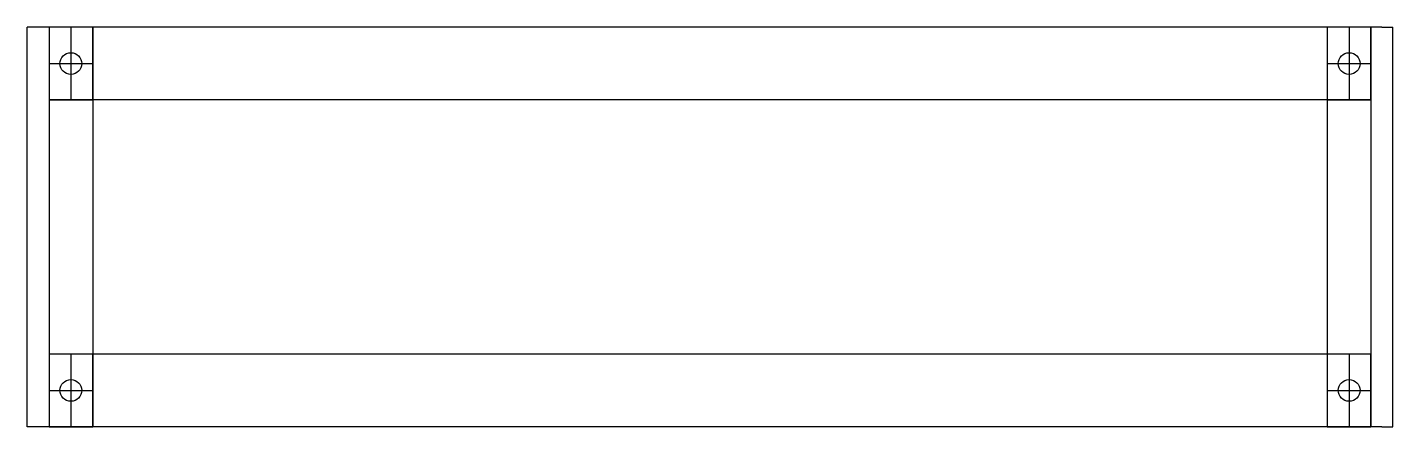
# Model space of a CAD drawing. Header units: millimetres. Extents: x 34 to 5984, y -3597 to 314.
# Drawn here: x 3552.3 to 3740.3, y -2738.5 to -2683.5 of the extents above; entities that cross this region are included whole.
import ezdxf

# ---------------------------------------------------------------- set-up
doc = ezdxf.new("R2010")
doc.units = ezdxf.units.MM

msp = doc.modelspace()

# ---------------------------------------------------------------- linework, layer by layer
for p, q in [((3553.805, -2683.524), (3552.305, -2683.524)), ((3552.305, -2738.524), (3552.305, -2683.524)), ((3738.805, -2683.524), (3553.805, -2683.524)), ((3555.305, -2683.524), (3555.305, -2738.524)), ((3561.305, -2683.524), (3561.305, -2738.524)), ((3731.305, -2683.524), (3731.305, -2738.524)), ((3737.305, -2683.524), (3737.305, -2738.524)), ((3738.805, -2683.524), (3740.305, -2683.524)), ((3740.305, -2738.524), (3740.305, -2683.524)), ((3737.305, -2693.524), (3555.305, -2693.524)), ((3737.305, -2728.524), (3555.305, -2728.524)), ((3553.805, -2738.524), (3552.305, -2738.524)), ((3738.805, -2738.524), (3553.805, -2738.524)), ((3738.805, -2738.524), (3740.305, -2738.524))]:
    msp.add_line(p, q)
at = {"color": 4}
for p, q in [((3555.305, -2683.524), (3555.305, -2693.524)), ((3561.305, -2683.524), (3555.305, -2683.524)), ((3558.305, -2683.524), (3558.305, -2693.524)), ((3561.305, -2693.524), (3561.305, -2683.524)), ((3731.305, -2683.524), (3731.305, -2693.524)), ((3737.305, -2683.524), (3731.305, -2683.524)), ((3734.305, -2683.524), (3734.305, -2693.524)), ((3737.305, -2693.524), (3737.305, -2683.524)), ((3555.305, -2688.524), (3561.305, -2688.524)), ((3731.305, -2688.524), (3737.305, -2688.524)), ((3555.305, -2693.524), (3561.305, -2693.524)), ((3731.305, -2693.524), (3737.305, -2693.524)), ((3555.305, -2728.524), (3555.305, -2738.524)), ((3561.305, -2728.524), (3555.305, -2728.524)), ((3558.305, -2728.524), (3558.305, -2738.524)), ((3561.305, -2738.524), (3561.305, -2728.524)), ((3731.305, -2728.524), (3731.305, -2738.524)), ((3737.305, -2728.524), (3731.305, -2728.524)), ((3734.305, -2728.524), (3734.305, -2738.524)), ((3737.305, -2738.524), (3737.305, -2728.524)), ((3555.305, -2733.524), (3561.305, -2733.524)), ((3731.305, -2733.524), (3737.305, -2733.524)), ((3555.305, -2738.524), (3561.305, -2738.524)), ((3731.305, -2738.524), (3737.305, -2738.524))]:
    msp.add_line(p, q, dxfattribs=at)
for centre in [(3558.305, -2688.524), (3734.305, -2688.524), (3558.305, -2733.524), (3734.305, -2733.524)]:
    msp.add_circle(centre, 1.5, dxfattribs=at)

doc.saveas('drawing.dxf')
